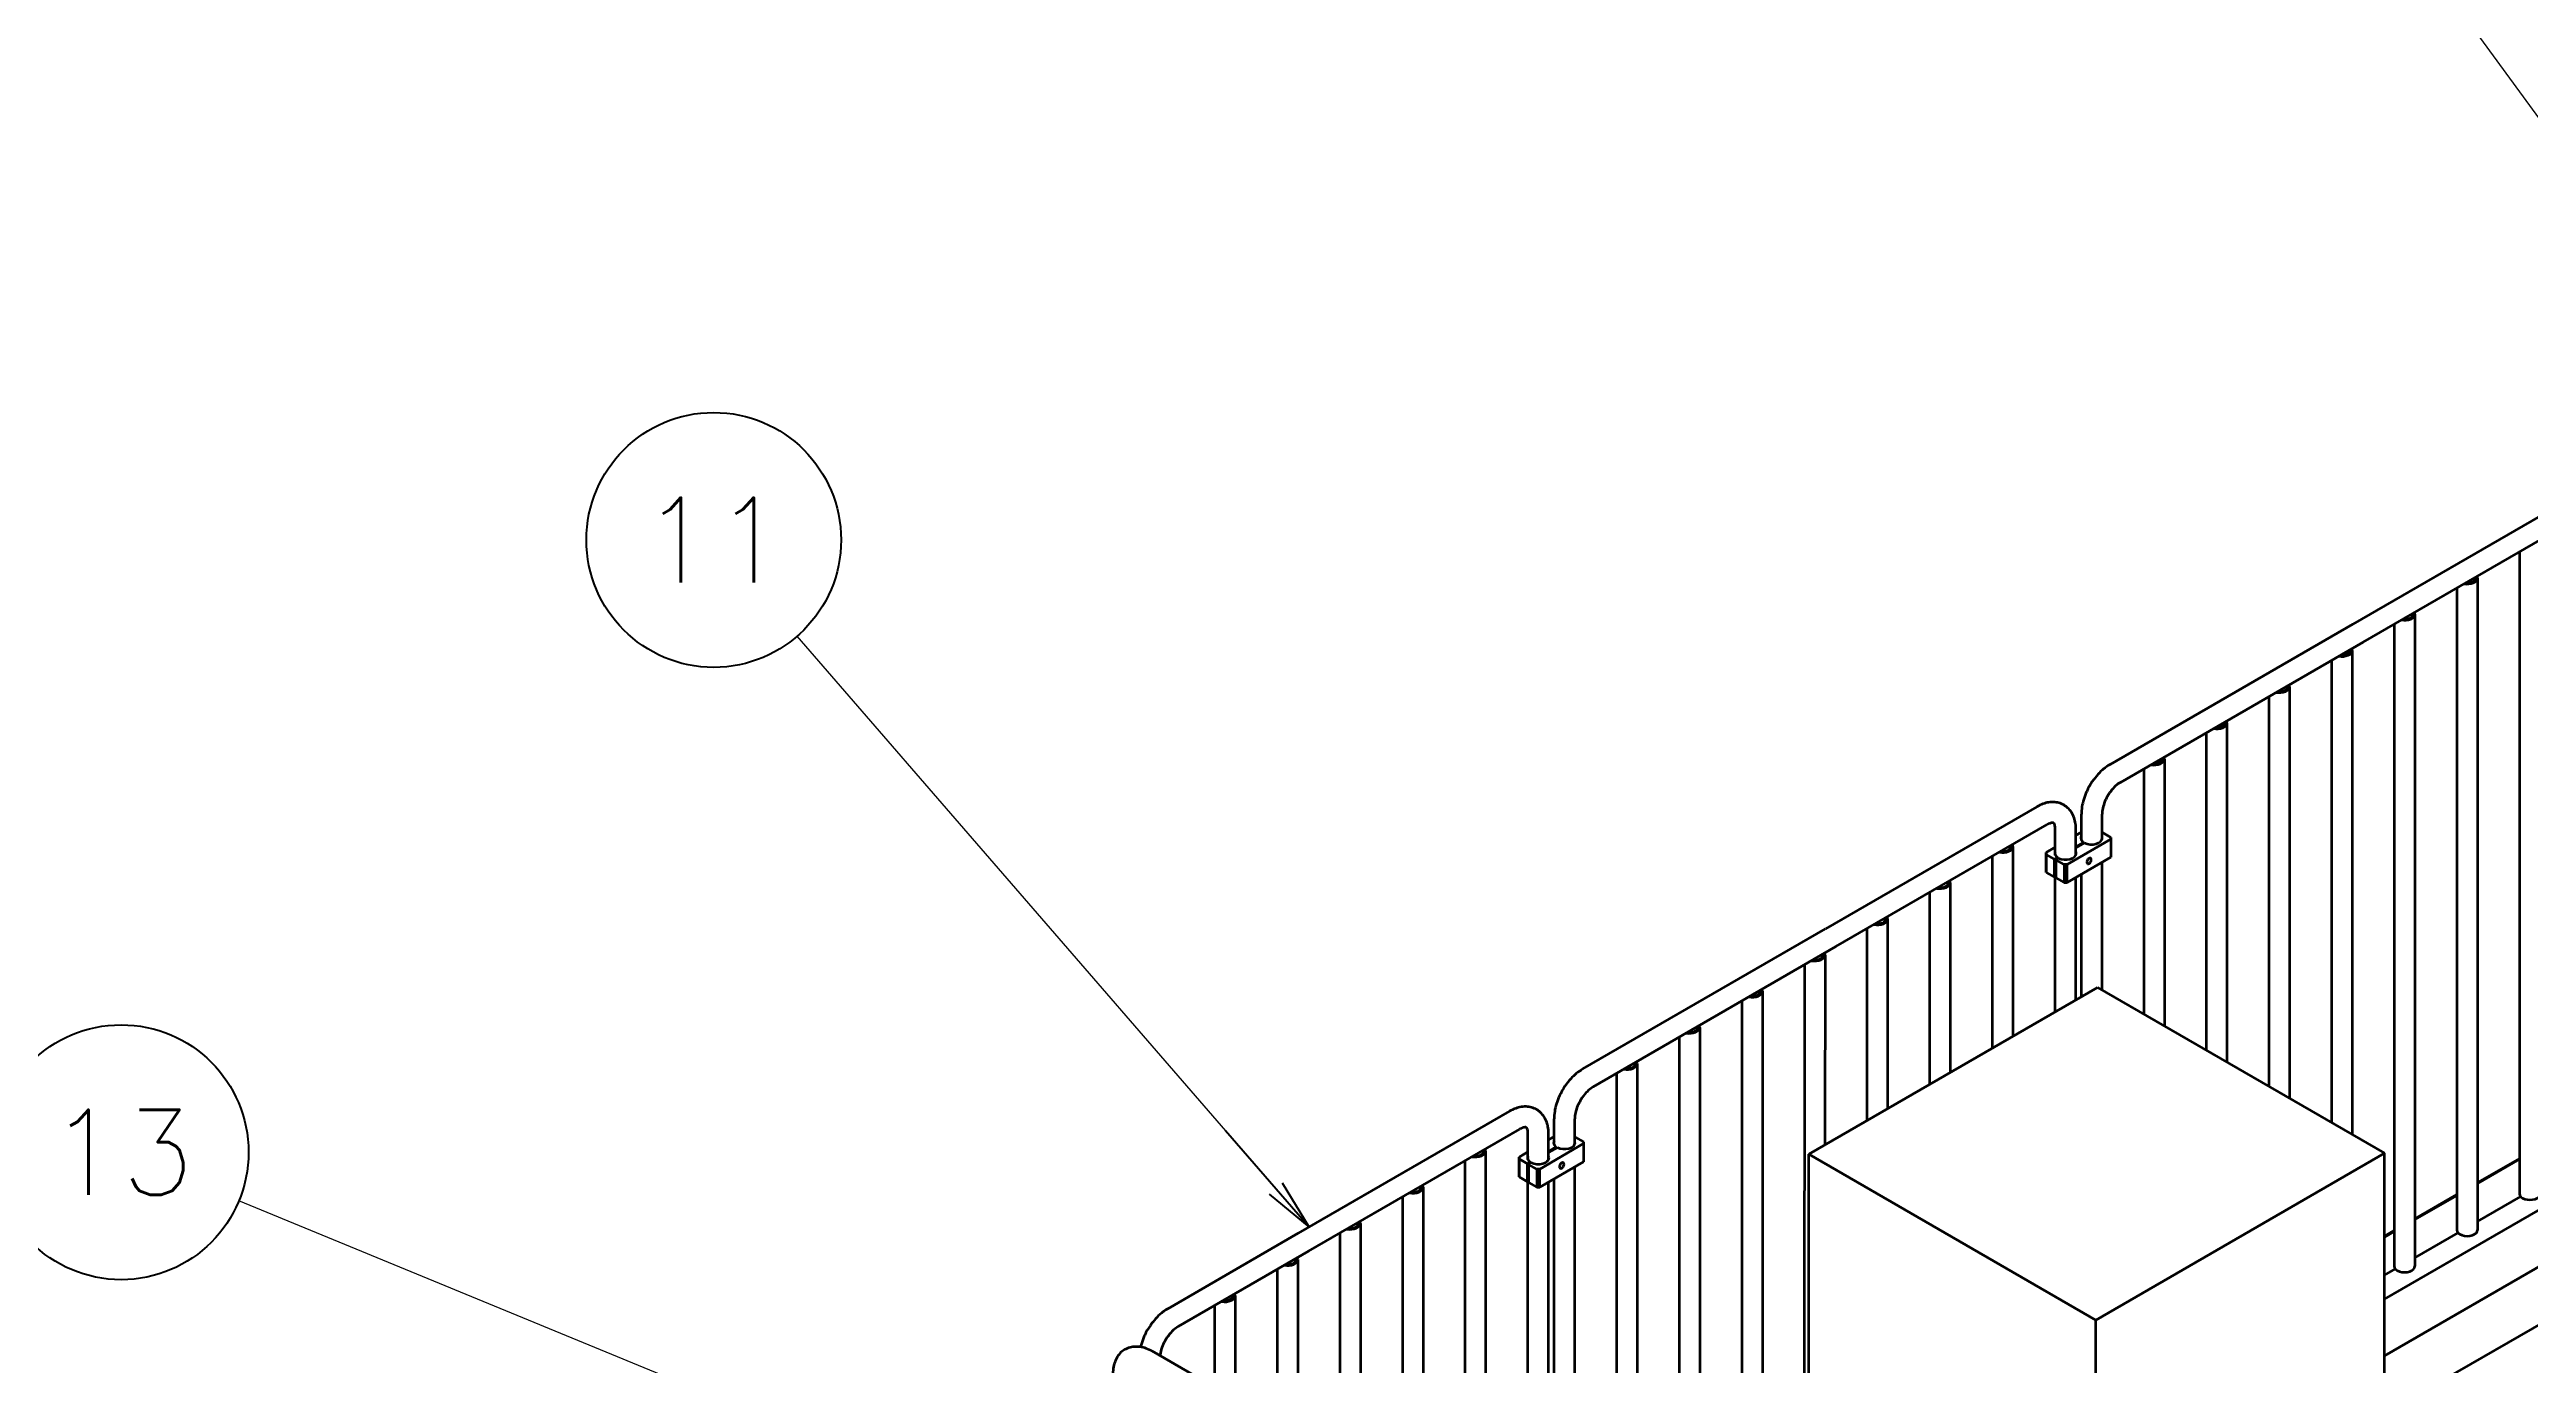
# Model space of a CAD drawing. Header units: millimetres. Extents: x -73083 to 81340, y -6859 to 6812.
# Drawn here: x -61062 to -57707, y -290 to 1486 of the extents above; entities that cross this region are included whole.
import ezdxf
from ezdxf.enums import TextEntityAlignment as Align

# ---------------------------------------------------------------- set-up
doc = ezdxf.new("R2010")
doc.units = ezdxf.units.MM
doc.layers.add('word_dim', color=253, linetype='Continuous')
doc.styles.get("Standard").update_dxf_attribs({"font": 'romans.shx', "bigfont": 'bigfont.shx'})
doc.dimstyles.new('STANDARD 1-23', dxfattribs={"dimscale": 23, "dimtxt": 3.5, "dimasz": 3, "dimexe": 1, "dimexo": 0, "dimgap": 1, "dimtad": 3, "dimdsep": 46, "dimtxsty": 'Standard', "dimblk1": 'OPEN', "dimblk2": 'OPEN', "dimsah": 1, "dimcen": 0, "dimclrd": 256, "dimclre": 256, "dimclrt": 3, "dimazin": 2, "dimtfac": 1, "dimtmove": 0, "dimatfit": 3, "dimldrblk": 'OPEN', "dimfxl": 0, "dimtolj": 1, "dimtzin": 0, "dimlwd": 13, "dimlwe": 13, "dimarcsym": 0})

# ---------------------------------------------------------------- blocks, each defined once
blk = doc.blocks.new('A$C7FC73B9A')
at = {"color": 7, "lineweight": 35}
for p, q in [((2031.6, 6118.3), (1745.2, 5952.9)), ((1759.2, 5928.7), (2045.6, 6094)), ((1971.1, 6051), (1971.1, 5181.7)), ((1914.2, 6015.4), (1914.2, 5132.7)), ((1886.2, 6002), (1886.2, 5132.7)), ((1416.4, 5763.1), (1745.2, 5952.9)), ((1801.4, 5953), (1801.4, 5083.7)), ((1829.4, 5966.4), (1829.4, 5083.7)), ((1430.4, 5738.8), (1759.2, 5928.7)), ((1744.5, 5917.4), (1744.5, 5261.8)), ((1716.5, 5904), (1716.5, 5278)), ((1631.7, 5855.1), (1631.7, 5327)), ((1659.7, 5868.4), (1659.7, 5310.8)), ((1546.8, 5806.1), (1546.8, 5376)), ((1574.8, 5819.4), (1574.8, 5359.8)), ((1462, 5757.1), (1462, 5424.9)), ((1490, 5770.4), (1490, 5408.8)), ((1317.4, 5705.9), (1031, 5540.6)), ((1045, 5516.4), (1331.4, 5681.7)), ((1342.2, 5640.5), (1342.2, 5675.4)), ((1370.2, 5640.5), (1370.2, 5675.4)), ((1377.6, 5660.7), (1377.6, 5695.9)), ((1405.6, 5661.3), (1405.6, 5695.9)), ((1256.9, 5638.7), (1256.9, 5378.8)), ((1284.9, 5652), (1284.9, 5395)), ((1330, 5643.8), (1330, 5619.3)), ((1330.1, 5616.9), (1330.1, 5641.4)), ((1417.6, 5662), (1358.4, 5627.6)), ((1358.4, 5603.1), (1417.6, 5637.5)), ((1417.6, 5662), (1417.6, 5637.5)), ((1200.1, 5603), (1200.1, 5346)), ((1341.4, 5610.4), (1341.4, 5634.9)), ((1342.2, 5428.1), (1342.2, 5610.8)), ((1342.8, 5634.1), (1342.8, 5609.6)), ((1354.2, 5627.6), (1354.2, 5603.1)), ((1358.4, 5603.1), (1358.4, 5627.6)), ((1370.2, 5444.2), (1370.2, 5609.9)), ((1377.6, 5448.5), (1377.6, 5614.2)), ((1405.6, 5457.5), (1405.6, 5630.5)), ((1172.1, 5589.7), (1172.1, 5329.8)), ((702.2, 5350.8), (1031, 5540.6)), ((1087.2, 5540.7), (1087.2, 5280.9)), ((1115.2, 5554), (1115.2, 5297)), ((716.2, 5326.5), (1045, 5516.4)), ((1030.4, 5505.1), (1030.3, 5248)), ((1002.4, 5491.7), (1002.3, 4622.4)), ((917.5, 5442.7), (917.5, 4573.4)), ((945.5, 5456.1), (945.5, 4573.4)), ((1008.3, 5235.3), (1399.4, 5461.1)), ((1399.4, 5461.1), (1788.3, 5236.6)), ((860.6, 5407.1), (860.6, 4524.4)), ((832.6, 5393.7), (832.6, 4524.4)), ((747.8, 5344.8), (747.8, 4475.5)), ((775.8, 5358.1), (775.8, 4475.5)), ((603.2, 5293.6), (316.8, 5128.3)), ((330.8, 5104), (617.2, 5269.4)), ((663.4, 5248.4), (663.4, 5283.5)), ((691.4, 5249), (691.4, 5283.5)), ((570.7, 5239.7), (570.7, 4638.7)), ((628, 5228.2), (628, 5263.1)), ((703.4, 5249.7), (644.3, 5215.2)), ((656, 5228.2), (656, 5263.1)), ((703.4, 5249.7), (703.4, 5225.2)), ((1008.4, 4366.6), (1008.3, 5235.3)), ((1397.3, 5010.8), (1008.3, 5235.3)), ((1788.3, 5236.6), (1397.3, 5010.8)), ((1788.3, 4272.3), (1788.3, 5236.6)), ((542.7, 5226.4), (542.7, 4701.1)), ((615.9, 5231.5), (615.9, 5207)), ((615.9, 5204.6), (615.9, 5229.1)), ((627.2, 5198.1), (627.2, 5222.6)), ((628.7, 5221.7), (628.7, 5197.2)), ((640, 5215.2), (640, 5190.7)), ((644.3, 5190.7), (703.4, 5225.2)), ((644.3, 5190.7), (644.3, 5215.2)), ((663.4, 4382.1), (663.4, 5201.9)), ((691.4, 4398.3), (691.4, 5218.2)), ((1788.3, 5039.2), (2067.5, 5200.4)), ((1971.1, 5229.8), (1914.2, 5197)), ((1971.1, 5228.6), (1914.2, 5195.8)), ((457.9, 5177.4), (457.9, 4773.2)), ((485.9, 5190.7), (485.9, 4757.1)), ((628, 4400.6), (628, 5198.5)), ((656, 4377.9), (656, 5197.6)), ((1886.2, 5180.9), (1829.4, 5148)), ((1886.2, 5179.6), (1829.4, 5146.8)), ((1914.2, 5144.2), (1972.7, 5178)), ((401, 5141.7), (401, 4806.1)), ((140.1, 5026.2), (316.8, 5128.3)), ((154.1, 5002), (330.8, 5104)), ((373, 5128.4), (373, 4822.2)), ((1788.3, 4883.7), (2166, 5101.7)), ((1829.4, 5095.2), (1887.8, 5129)), ((288.2, 5079.4), (288.2, 4871.2)), ((316.2, 5092.7), (316.2, 4855.1)), ((1788.3, 4962.4), (2024.4, 5098.8)), ((231.3, 5043.7), (231.3, 4904)), ((203.3, 5030.4), (203.3, 4920.2)), ((1397.3, 4046.5), (1397.3, 5010.8)), ((118.7, 4969.1), (405.1, 4803.7))]:
    blk.add_line(p, q, dxfattribs=at)
at = {"color": 7, "lineweight": 35, "ltscale": 0.212751}
blk.add_line((1370.2, 5667.2), (1377.6, 5671.5), dxfattribs=at)
at = {"color": 7, "lineweight": 35, "ltscale": 0.018975}
blk.add_line((1406.2, 5671), (1405.6, 5670.6), dxfattribs=at)
at = {"color": 7, "lineweight": 35, "ltscale": 0.327243}
for p, q in [((1406.2, 5671), (1417.6, 5664.4)), ((1341.4, 5634.9), (1330.1, 5641.4)), ((1330.1, 5616.9), (1341.4, 5610.4)), ((1354.2, 5627.6), (1342.8, 5634.1)), ((627.2, 5222.6), (615.9, 5229.1)), ((640, 5215.2), (628.7, 5221.7)), ((628.7, 5197.2), (640, 5190.7))]:
    blk.add_line(p, q, dxfattribs=at)
at = {"color": 7, "lineweight": 35, "ltscale": 0.35205}
for p, q in [((1330, 5643.8), (1342.2, 5650.9)), ((615.9, 5231.5), (628, 5238.6))]:
    blk.add_line(p, q, dxfattribs=at)
at = {"color": 7, "lineweight": 35, "ltscale": 0.061238}
for p, q in [((1330.1, 5641.4), (1330, 5643.8)), ((1417.6, 5664.4), (1417.6, 5662)), ((1330, 5619.3), (1330.1, 5616.9)), ((703.4, 5252.1), (703.4, 5249.7)), ((615.9, 5229.1), (615.9, 5231.5)), ((615.9, 5207), (615.9, 5204.6))]:
    blk.add_line(p, q, dxfattribs=at)
at = {"color": 7, "lineweight": 35, "ltscale": 0.112749}
for p, q in [((1341.4, 5634.9), (1345.3, 5637.1)), ((1346.7, 5636.3), (1342.8, 5634.1)), ((627.2, 5222.6), (631.1, 5224.8)), ((632.6, 5224), (628.7, 5221.7))]:
    blk.add_line(p, q, dxfattribs=at)
at = {"color": 7, "lineweight": 35, "ltscale": 0.040985}
for p, q in [((1345.3, 5635.5), (1345.3, 5637.1)), ((1380.5, 5656), (1380.5, 5657.6)), ((666.4, 5243.7), (666.4, 5245.3)), ((631.1, 5223.2), (631.1, 5224.8))]:
    blk.add_line(p, q, dxfattribs=at)
at = {"color": 7, "lineweight": 35, "ltscale": 0.298423}
blk.add_line((1370.2, 5651.6), (1380.5, 5657.6), dxfattribs=at)
at = {"color": 7, "lineweight": 35, "ltscale": 0.339493}
blk.add_line((1382, 5656.8), (1370.2, 5650), dxfattribs=at)
at = {"color": 7, "lineweight": 35, "ltscale": 0.041067}
blk.add_line((1341.4, 5610.4), (1342.8, 5611.2), dxfattribs=at)
at = {"color": 7, "lineweight": 35, "ltscale": 0.327245}
for p, q in [((1342.8, 5609.6), (1354.2, 5603.1)), ((692.1, 5258.6), (703.4, 5252.1)), ((615.9, 5204.6), (627.2, 5198.1))]:
    blk.add_line(p, q, dxfattribs=at)
at = {"color": 7, "lineweight": 35, "ltscale": 0.106066}
for p, q in [((1358.4, 5627.6), (1354.2, 5627.6)), ((644.3, 5215.2), (640, 5215.2)), ((640, 5190.7), (644.3, 5190.7))]:
    blk.add_line(p, q, dxfattribs=at)
at = {"color": 7, "lineweight": 35, "ltscale": 0.106064}
blk.add_line((1354.2, 5603.1), (1358.4, 5603.1), dxfattribs=at)
at = {"color": 7, "lineweight": 35, "ltscale": 0.212514}
blk.add_line((656, 5254.9), (663.4, 5259.2), dxfattribs=at)
at = {"color": 7, "lineweight": 35, "ltscale": 0.298427}
blk.add_line((656, 5239.3), (666.4, 5245.3), dxfattribs=at)
at = {"color": 7, "lineweight": 35, "ltscale": 0.339494}
blk.add_line((667.8, 5244.5), (656, 5237.7), dxfattribs=at)
at = {"color": 7, "lineweight": 35, "ltscale": 0.019211}
blk.add_line((692.1, 5258.6), (691.4, 5258.2), dxfattribs=at)
at = {"color": 7, "lineweight": 35, "ltscale": 0.041066}
blk.add_line((627.2, 5198.1), (628.7, 5198.9), dxfattribs=at)
at = {"color": 7, "lineweight": 35, "ltscale": 0.378045}
blk.add_line((1801.4, 5131.9), (1788.3, 5124.3), dxfattribs=at)
at = {"color": 7, "lineweight": 35, "ltscale": 0.378049}
blk.add_line((1801.4, 5130.6), (1788.3, 5123.1), dxfattribs=at)
at = {"color": 7, "lineweight": 35, "ltscale": 0.4244}
blk.add_line((1788.3, 5071.5), (1803, 5080), dxfattribs=at)
at = {"color": 7, "lineweight": 35}
for points in [[(1416.4, 5763.1), (1414.1, 5761.7), (1411.9, 5760.2), (1409.8, 5758.7), (1407.7, 5757), (1405.6, 5755.2), (1403.6, 5753.4), (1401.7, 5751.4), (1399.8, 5749.4), (1398, 5747.3), (1396.2, 5745.1), (1394.5, 5742.9), (1392.3, 5739.8), (1390.2, 5736.7), (1388.3, 5733.4), (1386.5, 5730.1), (1384.9, 5726.7), (1383.7, 5724.1), (1382.7, 5721.5), (1381.7, 5718.8), (1380.8, 5716.2), (1380.1, 5713.5), (1379.4, 5710.9), (1378.8, 5708.2), (1378.4, 5705.5), (1378, 5702.9), (1377.7, 5700.3), (1377.6, 5697.7), (1377.6, 5695.9)], [(1430.4, 5738.8), (1428.8, 5737.8), (1427.2, 5736.7), (1425.6, 5735.4), (1423.9, 5734), (1422.2, 5732.4), (1420.6, 5730.6), (1418.9, 5728.7), (1417.3, 5726.7), (1415.8, 5724.7), (1414.4, 5722.5), (1413, 5720.2), (1411.7, 5717.9), (1410.6, 5715.6), (1409.5, 5713.2), (1408.6, 5710.8), (1407.8, 5708.5), (1407.1, 5706.2), (1406.5, 5703.9), (1406.1, 5701.7), (1405.8, 5699.7), (1405.6, 5697.8), (1405.6, 5695.9)], [(1353.9, 5708.2), (1352.3, 5709), (1350.7, 5709.8), (1348.9, 5710.5), (1347.1, 5711), (1345.2, 5711.5), (1343.3, 5711.8), (1341.5, 5712), (1339.7, 5712.1), (1337.5, 5712.1), (1335.3, 5712), (1333.2, 5711.7), (1331.4, 5711.4), (1329.5, 5711), (1327.5, 5710.4), (1325.6, 5709.8), (1323.6, 5709), (1321.2, 5708), (1318.9, 5706.8), (1317.4, 5705.9)], [(1370.2, 5675.4), (1370.2, 5678.1), (1370, 5680.6), (1369.7, 5683.1), (1369.3, 5685.1), (1368.9, 5687.1), (1368.3, 5689), (1367.7, 5690.9), (1366.9, 5693), (1366, 5695), (1365, 5696.9), (1364.1, 5698.4), (1363.1, 5699.8), (1362, 5701.3), (1360.7, 5702.8), (1359.3, 5704.1), (1357.9, 5705.4), (1356.9, 5706.2), (1355.4, 5707.2), (1353.9, 5708.2)], [(1339.9, 5683.9), (1339.5, 5684.1), (1339, 5684.1), (1338.2, 5684.1), (1337.2, 5684), (1336, 5683.7), (1334.8, 5683.3), (1333.2, 5682.7), (1331.8, 5681.9), (1331.4, 5681.7)], [(1342.2, 5675.4), (1342.2, 5677.1), (1342, 5678.6), (1341.8, 5679.9), (1341.5, 5681.2), (1341.1, 5682.3), (1340.7, 5683), (1340.3, 5683.5), (1340, 5683.8), (1339.9, 5683.9)], [(702.2, 5350.8), (699.9, 5349.4), (697.7, 5347.9), (695.6, 5346.4), (693.5, 5344.7), (691.5, 5342.9), (689.5, 5341.1), (687.5, 5339.1), (685.6, 5337.1), (683.8, 5335), (682, 5332.8), (680.3, 5330.6), (678.1, 5327.5), (676, 5324.3), (674.1, 5321.1), (672.3, 5317.7), (670.7, 5314.3), (669.5, 5311.7), (668.5, 5309.1), (667.5, 5306.5), (666.7, 5303.9), (665.9, 5301.2), (665.2, 5298.5), (664.6, 5295.9), (664.2, 5293.2), (663.8, 5290.6), (663.6, 5288), (663.4, 5285.3), (663.4, 5283.5)], [(716.2, 5326.5), (714.6, 5325.5), (713, 5324.4), (711.4, 5323.1), (709.7, 5321.7), (708, 5320), (706.4, 5318.3), (704.7, 5316.4), (703.2, 5314.4), (701.6, 5312.3), (700.2, 5310.1), (698.8, 5307.9), (697.6, 5305.6), (696.4, 5303.2), (695.3, 5300.9), (694.4, 5298.5), (693.6, 5296.2), (692.9, 5293.9), (692.3, 5291.6), (691.9, 5289.4), (691.6, 5287.3), (691.4, 5285.4), (691.4, 5283.5)], [(639.7, 5295.8), (638.1, 5296.7), (636.5, 5297.4), (634.7, 5298.1), (632.9, 5298.7), (631, 5299.2), (629.1, 5299.5), (627.3, 5299.7), (625.5, 5299.8), (623.3, 5299.8), (621.2, 5299.7), (619.1, 5299.4), (617.2, 5299.1), (615.3, 5298.6), (613.3, 5298.1), (611.4, 5297.4), (609.4, 5296.7), (607.1, 5295.6), (604.7, 5294.5), (603.2, 5293.6)], [(625.7, 5271.6), (625.4, 5271.7), (624.8, 5271.8), (624, 5271.8), (623, 5271.7), (621.8, 5271.4), (620.6, 5271), (619.1, 5270.3), (617.6, 5269.6), (617.2, 5269.4)], [(628, 5263.1), (628, 5264.8), (627.8, 5266.3), (627.6, 5267.6), (627.3, 5268.9), (626.9, 5269.9), (626.5, 5270.7), (626.2, 5271.2), (625.9, 5271.5), (625.7, 5271.6)], [(656, 5263.1), (656, 5265.7), (655.8, 5268.3), (655.5, 5270.7), (655.1, 5272.8), (654.7, 5274.8), (654.2, 5276.7), (653.6, 5278.6), (652.7, 5280.7), (651.9, 5282.6), (650.8, 5284.5), (649.9, 5286), (648.9, 5287.5), (647.8, 5288.9), (646.5, 5290.5), (645.2, 5291.8), (643.7, 5293.1), (642.7, 5293.9), (641.2, 5294.9), (639.7, 5295.8)], [(140.1, 5026.2), (137.7, 5024.8), (135.6, 5023.3), (133.5, 5021.8), (131.4, 5020.1), (129.3, 5018.3), (127.3, 5016.5), (125.3, 5014.5), (123.4, 5012.5), (121.6, 5010.4), (119.8, 5008.2), (118.1, 5006), (116.5, 5003.7), (114.4, 5000.5), (112.4, 4997.3), (110.6, 4994), (108.9, 4990.6), (107.7, 4988), (106.7, 4985.4), (105.7, 4982.8), (104.8, 4980.1), (104, 4977.5), (103.3, 4974.8)], [(154.1, 5002), (152.4, 5001), (150.9, 4999.8), (149.2, 4998.5), (147.5, 4997), (145.8, 4995.4), (144.1, 4993.6), (142.5, 4991.7), (140.9, 4989.7), (139.4, 4987.6), (137.9, 4985.3), (136.5, 4983.1), (135.3, 4980.7), (134.1, 4978.4), (133, 4976), (132.1, 4973.6), (131.3, 4971.2), (130.6, 4968.9), (130.1, 4966.6), (129.7, 4964.4), (129.5, 4962.8)], [(82.2, 4971.3), (80.7, 4970.3), (79.2, 4969.3), (77.7, 4968.1), (76.3, 4966.8), (75, 4965.4), (73.7, 4963.9), (72.7, 4962.5), (71.7, 4961), (70.6, 4959), (69.6, 4957.1), (68.8, 4955.2), (68.2, 4953.4), (67.6, 4951.5), (67.1, 4949.6), (66.7, 4947.6), (66.3, 4945.5), (66.1, 4942.9), (65.9, 4940.3), (65.9, 4938.6)], [(82.2, 4971.3), (83.8, 4972.1), (85.4, 4972.9), (87.2, 4973.6), (89, 4974.2), (90.9, 4974.6), (92.8, 4974.9), (94.6, 4975.2), (96.4, 4975.3), (98.6, 4975.3), (100.8, 4975.1), (102.9, 4974.9), (104.7, 4974.5), (106.6, 4974.1), (108.6, 4973.5), (110.5, 4972.9), (112.5, 4972.1), (114.9, 4971.1), (117.2, 4969.9), (118.7, 4969.1)]]:
    blk.add_lwpolyline(points, dxfattribs=at)
for centre, major_axis, ratio, start_param, end_param in [((1900.2, 6015.4), (14, 0), 0.577346, 4.404865, 6.283181), ((1900.2, 6015.4), (11.5, 0), 0.577346, 4.521178, 6.283181), ((1900.2, 6015.4), (11.5, 0), 0.577346, 6.283181, 6.47423), ((1900.2, 6015.4), (14, 0), 0.577346, 6.283181, 6.590704), ((1815.4, 5966.4), (14, 0), 0.577346, 4.404865, 6.283181), ((1815.4, 5966.4), (11.5, 0), 0.577346, 4.521178, 6.283181), ((1815.4, 5966.4), (11.5, 0), 0.577346, 6.283181, 6.47423), ((1815.4, 5966.4), (14, 0), 0.577346, 6.283181, 6.590704), ((1730.5, 5917.4), (14, 0), 0.577346, 4.404865, 6.283181), ((1730.5, 5917.4), (11.5, 0), 0.577346, 4.521178, 6.283181), ((1730.5, 5917.4), (11.5, 0), 0.577346, 6.283181, 6.47423), ((1730.5, 5917.4), (14, 0), 0.577346, 6.283181, 6.590704), ((1645.7, 5868.4), (14, 0), 0.577346, 4.404865, 6.283181), ((1645.7, 5868.4), (11.5, 0), 0.577346, 4.521178, 6.283181), ((1645.7, 5868.4), (11.5, 0), 0.577346, 6.283181, 6.47423), ((1645.7, 5868.4), (14, 0), 0.577346, 6.283181, 6.590704), ((1560.8, 5819.4), (14, 0), 0.577346, 4.404865, 6.283181), ((1560.8, 5819.4), (11.5, 0), 0.577346, 4.521178, 6.283181), ((1560.8, 5819.4), (11.5, 0), 0.577346, 6.283181, 6.47423), ((1560.8, 5819.4), (14, 0), 0.577346, 6.283181, 6.590704), ((1476, 5770.4), (11.5, 0), 0.577346, 6.283181, 6.47423), ((1476, 5770.4), (14, 0), 0.577346, 6.283181, 6.590704), ((1476, 5770.4), (14, 0), 0.577346, 4.404865, 6.283181), ((1476, 5770.4), (11.5, 0), 0.577346, 4.521178, 6.283181), ((1270.9, 5652), (14, 0), 0.577346, 4.404865, 6.283181), ((1270.9, 5652), (11.5, 0), 0.577346, 4.521178, 6.283181), ((1270.9, 5652), (11.5, 0), 0.577346, 6.283181, 6.47423), ((1270.9, 5652), (14, 0), 0.577346, 6.283181, 6.590704), ((1356.2, 5642.7), (14.5, 0), 0.577346, 2.878463, 3.141555), ((1356.2, 5642.7), (14.5, 0), 0.577346, 3.141555, 3.861926), ((1356.2, 5642.7), (14.5, 0), 0.577346, 3.999967, 6.283147), ((1356.2, 5642.7), (14.5, 0), 0.577346, 6.283147, 6.546309), ((1391.4, 5663.2), (14.5, 0), 0.577346, 2.843538, 3.141555), ((1391.4, 5663.2), (14.5, 0), 0.577346, 3.141555, 3.861926), ((1391.4, 5663.2), (14.5, 0), 0.577346, 3.999967, 6.283147), ((1388, 5632.5), (2.16, 3.76), 0.575064, 0.000039, 3.141632), ((1391.4, 5663.2), (14.5, 0), 0.577346, 6.283147, 6.50602), ((1186.1, 5603), (14, 0), 0.577346, 4.404865, 6.283181), ((1186.1, 5603), (11.5, 0), 0.577346, 4.521178, 6.283181), ((1186.1, 5603), (11.5, 0), 0.577346, 6.283181, 6.47423), ((1186.1, 5603), (14, 0), 0.577346, 6.283181, 6.590704), ((1388, 5632.5), (2.16, 3.76), 0.575064, 3.141632, 3.925015), ((1388, 5632.5), (2.16, 3.76), 0.575064, 3.925015, 6.283224), ((1101.2, 5554), (14, 0), 0.577346, 4.404865, 6.283181), ((1101.2, 5554), (11.5, 0), 0.577346, 4.521178, 6.283181), ((1101.2, 5554), (11.5, 0), 0.577346, 6.283181, 6.47423), ((1101.2, 5554), (14, 0), 0.577346, 6.283181, 6.590704), ((1016.4, 5505.1), (14, 0), 0.577346, 4.404865, 6.283181), ((1016.4, 5505.1), (11.5, 0), 0.577346, 4.521178, 6.283181), ((1016.4, 5505.1), (11.5, 0), 0.577346, 6.283181, 6.47423), ((1016.4, 5505.1), (14, 0), 0.577346, 6.283181, 6.590704), ((931.5, 5456.1), (14, 0), 0.577346, 4.404865, 6.283181), ((931.5, 5456.1), (11.5, 0), 0.577346, 4.521178, 6.283181), ((931.5, 5456.1), (11.5, 0), 0.577346, 6.283181, 6.47423), ((931.5, 5456.1), (14, 0), 0.577346, 6.283181, 6.590704), ((846.6, 5407.1), (14, 0), 0.577346, 4.404865, 6.283181), ((846.6, 5407.1), (11.5, 0), 0.577346, 4.521178, 6.283181), ((846.6, 5407.1), (11.5, 0), 0.577346, 6.283181, 6.47423), ((846.6, 5407.1), (14, 0), 0.577346, 6.283181, 6.590704), ((761.8, 5358.1), (14, 0), 0.577346, 4.404865, 6.283181), ((761.8, 5358.1), (11.5, 0), 0.577346, 4.521178, 6.283181), ((761.8, 5358.1), (11.5, 0), 0.577346, 6.283181, 6.47423), ((761.8, 5358.1), (14, 0), 0.577346, 6.283181, 6.590704), ((556.7, 5239.7), (14, 0), 0.57735, 4.404864, 6.283178), ((556.7, 5239.7), (11.5, 0), 0.57735, 4.521178, 6.283178), ((556.7, 5239.7), (11.5, 0), 0.57735, 6.283178, 6.474224), ((556.7, 5239.7), (14, 0), 0.57735, 6.283178, 6.590699), ((677.3, 5250.8), (14.5, 0), 0.57735, 2.845502, 3.141555), ((677.3, 5250.8), (14.5, 0), 0.57735, 3.141555, 3.861923), ((677.3, 5250.8), (14.5, 0), 0.57735, 3.999964, 6.283147), ((677.3, 5250.8), (14.5, 0), 0.57735, 6.283147, 6.508608), ((642, 5230.3), (14.5, 0), 0.57735, 2.878463, 3.141555), ((642, 5230.3), (14.5, 0), 0.57735, 3.141555, 3.861923), ((642, 5230.3), (14.5, 0), 0.57735, 3.999964, 6.283147), ((642, 5230.3), (14.5, 0), 0.57735, 6.283147, 6.546309), ((673.8, 5220.2), (2.16, 3.76), 0.575064, 0.000039, 3.141632), ((673.8, 5220.2), (2.16, 3.76), 0.575064, 3.141632, 3.925022), ((673.8, 5220.2), (2.16, 3.76), 0.575064, 3.925022, 6.283224), ((471.9, 5190.7), (14, 0), 0.57735, 4.404864, 6.283178), ((471.9, 5190.7), (11.5, 0), 0.57735, 4.521178, 6.283178), ((471.9, 5190.7), (11.5, 0), 0.57735, 6.283178, 6.474224), ((471.9, 5190.7), (14, 0), 0.57735, 6.283178, 6.590699), ((1985.1, 5181.7), (-14, 0), 0.577346, 6.283181, 9.424774), ((387, 5141.7), (14, 0), 0.57735, 4.404864, 6.283178), ((387, 5141.7), (11.5, 0), 0.57735, 4.521178, 6.283178), ((387, 5141.7), (11.5, 0), 0.57735, 6.283178, 6.474224), ((387, 5141.7), (14, 0), 0.57735, 6.283178, 6.590699), ((1900.2, 5132.7), (-14, 0), 0.577346, 6.283181, 9.424774), ((302.2, 5092.7), (14, 0), 0.57735, 4.404864, 6.283178), ((302.2, 5092.7), (11.5, 0), 0.57735, 4.521178, 6.283178), ((302.2, 5092.7), (11.5, 0), 0.57735, 6.283178, 6.474224), ((302.2, 5092.7), (14, 0), 0.57735, 6.283178, 6.590699), ((1815.4, 5083.7), (-14, 0), 0.577346, 6.283181, 9.424774), ((217.3, 5043.7), (14, 0), 0.57735, 4.404864, 6.283178), ((217.3, 5043.7), (11.5, 0), 0.57735, 4.521178, 6.283178), ((217.3, 5043.7), (11.5, 0), 0.57735, 6.283178, 6.474224), ((217.3, 5043.7), (14, 0), 0.57735, 6.283178, 6.590699)]:
    blk.add_ellipse(centre, major_axis=major_axis, ratio=ratio, start_param=start_param, end_param=end_param, dxfattribs=at)
blk = doc.blocks.new('aa1')
for p, q in [((0, 0), (-1, 0)), ((-0.4, 0.067), (0, 0)), ((-0.4, -0.067), (0, 0))]:
    blk.add_line(p, q)
blk = doc.blocks.new('aa2')
blk.add_circle((0, 0), 1)
blk = doc.blocks.new('*D1047')
at = {"layer": 'DEFPOINTS', "color": 0, "linetype": 'Continuous', "ltscale": 2}
for p in [(-58189.5, 2077.9), (-58189.5, 2077.9), (-57413, 1013.7)]:
    blk.add_point(p, dxfattribs=at)
at = {"layer": 'word_dim', "linetype": 'Continuous', "lineweight": 13, "ltscale": 2}
blk.add_line((-57514.6, 1153), (-58087.8, 1938.6), dxfattribs=at)
at = {"layer": 'word_dim', "linetype": 'Continuous', "lineweight": 13, "ltscale": 2, "xscale": 172.5, "yscale": 172.5, "zscale": 172.5}
for name, p, rotation in [('aa2', (-58189.5, 2077.9), 126.1170499032438), ('aa1', (-57413, 1013.7), 306.1170499032438)]:
    blk.add_blockref(name, p, dxfattribs=dict(at, rotation=rotation))
at = {"layer": 'word_dim', "color": 3, "linetype": 'Continuous', "ltscale": 2, "insert": (-57801.2, 1545.8), "char_height": 0.000023, "attachment_point": 5, "rotation": 306.117}
blk.add_mtext('\\A1;1317.45', dxfattribs=at)
blk = doc.blocks.new('_Open')
at = {"color": 0, "lineweight": -2}
for p, q in [((-1, 0.167), (0, 0)), ((-1, -0.167), (0, 0)), ((0, 0), (-1, 0))]:
    blk.add_line(p, q, dxfattribs=at)
blk = doc.blocks.new('*D1048')
at = {"layer": 'DEFPOINTS', "color": 0, "linetype": 'Continuous', "ltscale": 2}
for p in [(-60162.2, 822.3), (-60162.2, 822.3), (-59355.8, -108)]:
    blk.add_point(p, dxfattribs=at)
at = {"layer": 'word_dim', "linetype": 'Continuous', "lineweight": 13, "ltscale": 2}
blk.add_line((-59468.7, 22.4), (-60049.2, 691.9), dxfattribs=at)
at = {"layer": 'word_dim', "linetype": 'Continuous', "lineweight": 13, "ltscale": 2, "xscale": 172.5, "yscale": 172.5, "zscale": 172.5}
for name, p, rotation in [('aa2', (-60162.2, 822.3), 130.9226914543036), ('aa1', (-59355.8, -108), 310.9226914543036)]:
    blk.add_blockref(name, p, dxfattribs=dict(at, rotation=rotation))
at = {"layer": 'word_dim', "color": 3, "linetype": 'Continuous', "ltscale": 2, "insert": (-59759, 357.1), "char_height": 0.000023, "attachment_point": 5, "rotation": 310.9227}
blk.add_mtext('\\A1;1231.13', dxfattribs=at)
blk = doc.blocks.new('*D1050')
at = {"layer": 'DEFPOINTS', "color": 0, "linetype": 'Continuous', "ltscale": 2}
for p in [(-60964.8, -6.7), (-60964.8, -6.7), (-59621.4, -559.8)]:
    blk.add_point(p, dxfattribs=at)
at = {"layer": 'word_dim', "linetype": 'Continuous', "lineweight": 13, "ltscale": 2}
blk.add_line((-59780.9, -494.2), (-60805.3, -72.4), dxfattribs=at)
at = {"layer": 'word_dim', "linetype": 'Continuous', "lineweight": 13, "ltscale": 2, "xscale": 172.5, "yscale": 172.5, "zscale": 172.5}
for name, p, rotation in [('aa2', (-60964.8, -6.7), 157.6212781579866), ('aa1', (-59621.4, -559.8), 337.6212781579866)]:
    blk.add_blockref(name, p, dxfattribs=dict(at, rotation=rotation))
at = {"layer": 'word_dim', "color": 3, "linetype": 'Continuous', "ltscale": 2, "insert": (-60293.1, -283.3), "char_height": 0.000023, "attachment_point": 5, "rotation": 337.6213}
blk.add_mtext('\\A1;1452.84', dxfattribs=at)

msp = doc.modelspace()

# ---------------------------------------------------------------- block references
at = {"layer": 'word_dim', "ltscale": 2}
msp.add_blockref('A$C7FC73B9A', (-59687.30853, -5244.75084), dxfattribs=at)

# ---------------------------------------------------------------- texts
at = {"layer": 'word_dim', "color": 3, "linetype": 'Continuous', "ltscale": 2}
for s, p in [('11', (-60162.19201, 822.25939)), ('13', (-60964.84799, -6.68879))]:
    msp.add_text(s, height=115, dxfattribs=at).set_placement(p, align=Align.MIDDLE_CENTER)

# ---------------------------------------------------------------- dimensions: what is measured, and where the dimension line sits
for p1, p2, picture, middle in [((-57412.95736, 1013.6709), (-58189.50944, 2077.92422), '*D1047', (-57801.23339, 1545.79757)), ((-59355.75236, -107.97532), (-60162.19201, 822.25939), '*D1048', (-59758.97218, 357.14204)), ((-59621.42049, -559.82607), (-60964.84799, -6.68879), '*D1050', (-60293.13424, -283.25742))]:
    dim = msp.add_aligned_dim(p1=p1, p2=p2, distance=0, dimstyle='STANDARD 1-23', override={"dimtxt": 1e-06, "dimasz": 7.5, "dimgap": 0, "dimblk1": 'aa1', "dimblk2": 'aa2', "dimse1": 1, "dimse2": 1}, dxfattribs=at)
    dim.commit()
    dim.dimension.update_dxf_attribs({"geometry": picture, "text_midpoint": middle})

doc.saveas('drawing.dxf')
